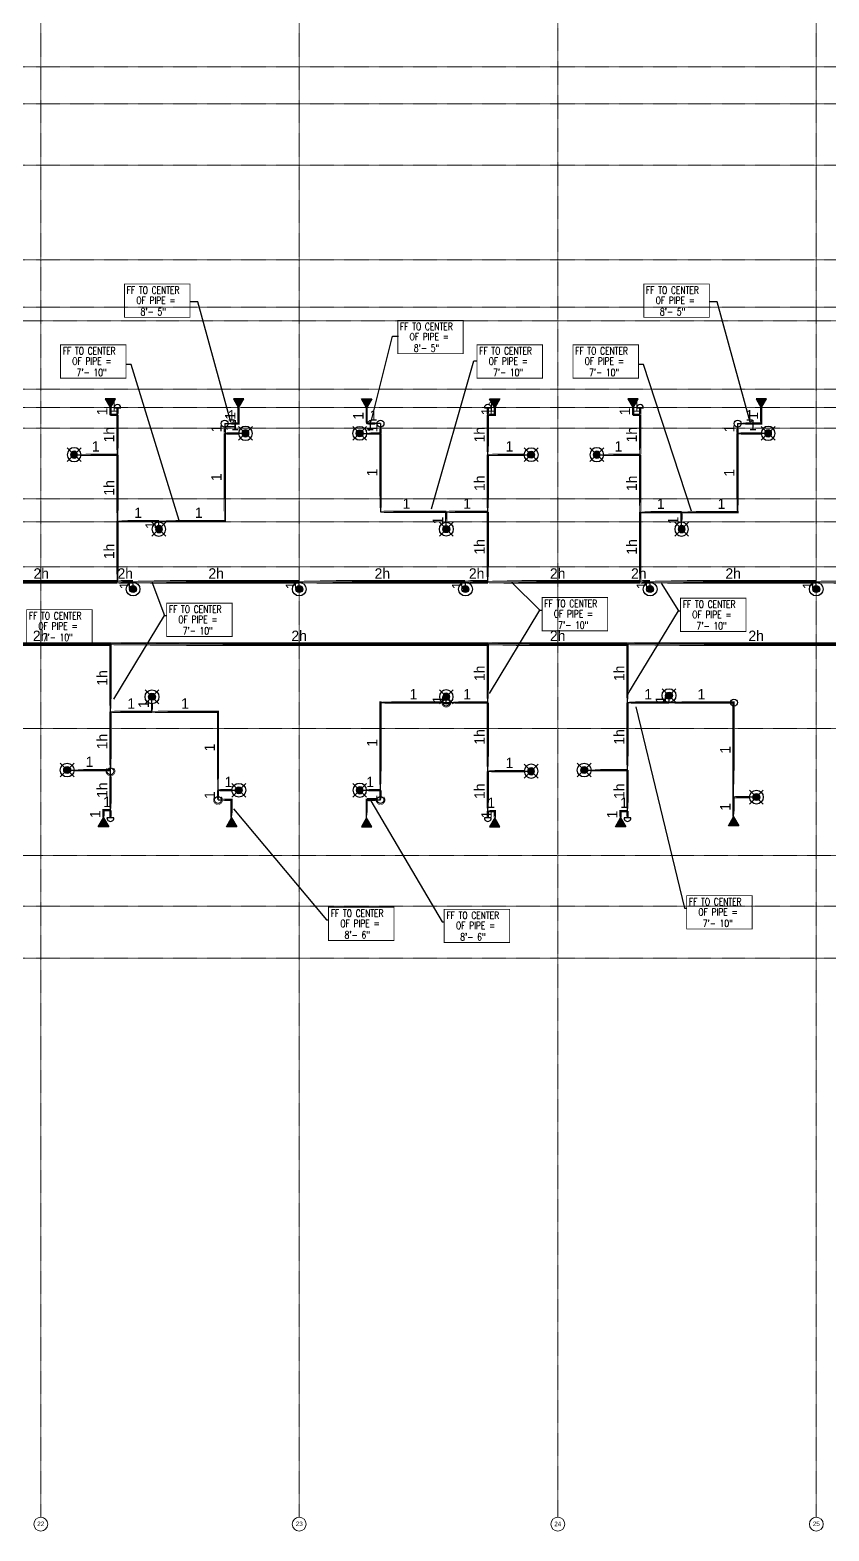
# Model space of a CAD drawing. Header units: inches. Extents: x -3679 to 241, y -496 to 4543.
# Drawn here: x -1469 to -777, y -496 to 804 of the extents above; entities that cross this region are included whole.
import ezdxf
from ezdxf.enums import TextEntityAlignment as Align

# ---------------------------------------------------------------- set-up
doc = ezdxf.new("R2010")
doc.units = ezdxf.units.IN
doc.header["$MEASUREMENT"] = 0
doc.linetypes.add('Grid Line', pattern=[0.875, 0.5, -0.125, 0.125, -0.125])
for name, color, linetype in [('Coordination', 1, 'Continuous'), ('headdn', 7, 'Continuous'), ('PIPEBL', 4, 'Continuous'), ('pipemn', 6, 'Continuous'), ('PIPESPC', 7, 'Continuous'), ('spk-cap', 7, 'Continuous'), ('spk-piperise', 7, 'Continuous'), ('TIDYPIPE', 7, 'Continuous')]:
    doc.layers.add(name, color=color, linetype=linetype)
doc.layers.add('S-GRID', color=1, linetype='Continuous', lineweight=9)
doc.layers.add('S-GRID-IDEN', color=1, linetype='Continuous', lineweight=13)
doc.styles.add('Arial', font='arial.ttf', dxfattribs={"height": 3.934132})
doc.styles.add('PDA1', font='ROMAND', dxfattribs={"width": 0.755})
doc.styles.add('PIPE', font='PIPE.SHX')
doc.dimstyles.get("Standard").update_dxf_attribs({"dimtxt": 0.18, "dimasz": 0.18, "dimexe": 0.18, "dimexo": 0.0625, "dimgap": 0.09, "dimtad": 0, "dimtih": 1, "dimtoh": 1, "dimdec": 4, "dimzin": 0, "dimdsep": 46, "dimtxsty": 'Standard', "dimcen": 0.09, "dimadec": 0, "dimazin": 0, "dimtfac": 1, "dimtdec": 4, "dimtofl": 0, "dimtmove": 0, "dimatfit": 3, "dimfxl": 1, "dimtolj": 1, "dimtzin": 0, "dimarcsym": 0})

# ---------------------------------------------------------------- blocks, each defined once
blk = doc.blocks.new('Grid - 3_16_-139788-MAIN LEVEL')
at = {"layer": 'S-GRID-IDEN'}
blk.add_circle((0, 0), 0.188, dxfattribs=at)
blk = doc.blocks.new('dpend1')
for radius in [6, 3]:
    blk.add_circle((0, 0), radius)
for points in [[(0, 3), (-2.5, -1.6), (-2.6, 1.4)], [(0, 3), (-2.5, -1.6), (2.5, -1.6)], [(2.5, -1.6), (0, 3), (2.6, 1.5)], [(2.5, -1.6), (-2.5, -1.6), (0, -3)]]:
    blk.add_solid(points)
blk = doc.blocks.new('side2')
for p, q in [((0, 0), (7.8, 4.5)), ((7.8, -4.5), (0, 0)), ((7.8, 4.5), (7.8, -4.5))]:
    blk.add_line(p, q)
blk.add_solid([(7.8, -4.5), (0, 0), (7.8, 4.5)])
blk = doc.blocks.new('dpend2')
for p, q in [((-6, -6), (6, 6)), ((6, -6), (-6, 6))]:
    blk.add_line(p, q)
for radius in [6, 3]:
    blk.add_circle((0, 0), radius)
for points in [[(0, 0), (-3, 0), (-2.1, 2.1)], [(0, 0), (-3, 0), (-2.1, -2.1)], [(0, 0), (0, 3), (-2.1, 2.1)], [(0, 0), (0, -3), (-2.1, -2.1)], [(0, 0), (0, 3), (2.1, 2.1)], [(0, 0), (3, 0), (2.1, 2.1)], [(0, 0), (3, 0), (2.1, -2.1)], [(0, 0), (0, -3), (2.1, -2.1)]]:
    blk.add_solid(points)
blk = doc.blocks.new('PIPESPC')
at = {"layer": 'PIPESPC', "style": 'PIPE', "width": 0.9}
blk.add_attdef('SIZE', text='', height=9, dxfattribs=at).set_placement((0, 4), align=Align.CENTER)
at = {"layer": 'PIPESPC', "style": 'PIPE', "flags": 1}
blk.add_attdef('SCHED', (25.3, 3.9), '', height=9, dxfattribs=at)
blk = doc.blocks.new('rise')
blk.add_circle((0, 0), 3)
blk = doc.blocks.new('CAP')
blk.add_line((0, 3), (0, -3))
blk.add_arc((0, 0), 3, 270, 90)
blk = doc.blocks.new('vvvvvvvvbbbbbbbbb')
at = {"layer": 'Coordination', "const_width": 0.75}
blk.add_lwpolyline([(7434, 1945.5), (7434, 1916.6), (7490.7, 1916.6), (7490.7, 1945.5), (7434, 1945.5)], dxfattribs=at)
at = {"layer": 'Coordination', "style": 'PDA1', "width": 0.755}
for s, p in [('FF TO CENTER', (7435.9, 1937)), ('OF PIPE = ', (7444.2, 1928.2)), ('8\'- 5"', (7447.9, 1918.3))]:
    blk.add_text(s, height=6.3, dxfattribs=at).set_placement(p)
blk = doc.blocks.new('vvvvbbbbbbbb')
at = {"layer": 'Coordination', "const_width": 0.75}
blk.add_lwpolyline([(2834.9, 1670), (2834.9, 1641.1), (2891.6, 1641.1), (2891.6, 1670), (2834.9, 1670)], dxfattribs=at)
at = {"layer": 'Coordination', "style": 'PDA1', "width": 0.755}
for s, p in [('FF TO CENTER', (2836.8, 1661.6)), ('OF PIPE = ', (2845, 1652.7)), ('7\'- 10"', (2848.8, 1642.9))]:
    blk.add_text(s, height=6.3, dxfattribs=at).set_placement(p)
blk = doc.blocks.new('sssssssssss')
at = {"layer": 'Coordination', "const_width": 0.75}
blk.add_lwpolyline([(7348, 1461.7), (7348, 1432.9), (7404.7, 1432.9), (7404.7, 1461.7), (7348, 1461.7)], dxfattribs=at)
at = {"layer": 'Coordination', "style": 'PDA1', "width": 0.755}
for s, p in [('FF TO CENTER', (7349.9, 1453.3)), ('OF PIPE = ', (7358.2, 1444.5)), ('8\'- 6"', (7361.9, 1434.6))]:
    blk.add_text(s, height=6.3, dxfattribs=at).set_placement(p)
blk = doc.blocks.new('TIDYRUN')
at = {"const_width": 0.5}
blk.add_lwpolyline([(-2.8, 2.8, -2.414214), (-2.8, -2.8, -1.737895)], format="xyb", dxfattribs=at)

msp = doc.modelspace()

# ---------------------------------------------------------------- linework, layer by layer
at = {"layer": 'PIPEBL', "color": 1}
for p, q in [((-1399.6, 470.6), (-1399.6, 476.6)), ((-1399.6, 470.6), (-1393.6, 470.6)), ((-1393.6, 470.6), (-1393.6, 476.6)), ((-1393.6, 436.1), (-1393.6, 470.6)), ((-1288.6, 476.6), (-1288.6, 463)), ((-1177.6, 476.6), (-1177.6, 463)), ((-1072.6, 470.6), (-1072.6, 476.6)), ((-1072.6, 436.1), (-1072.6, 470.6)), ((-1072.6, 470.6), (-1066.6, 470.6)), ((-1066.6, 470.6), (-1066.6, 476.6)), ((-946.7, 470.6), (-946.7, 476.6)), ((-946.7, 470.6), (-940.7, 470.6)), ((-940.7, 470.6), (-940.7, 476.6)), ((-940.7, 436.1), (-940.7, 470.6)), ((-835.7, 476.6), (-835.7, 463)), ((-1300.6, 463), (-1288.6, 463)), ((-1300.6, 463), (-1300.6, 454.6)), ((-1165.6, 463), (-1177.6, 463)), ((-1165.6, 463), (-1165.6, 454.6)), ((-856.2, 463), (-835.7, 463)), ((-856.2, 463), (-856.2, 454.6)), ((-1300.6, 454.6), (-1300.6, 378.6)), ((-1282.6, 454.6), (-1300.6, 454.6)), ((-1183.6, 454.6), (-1165.6, 454.6)), ((-1165.6, 454.6), (-1165.6, 386.6)), ((-856.2, 454.6), (-856.2, 386.4)), ((-829.7, 454.6), (-856.2, 454.6)), ((-1431.1, 436.1), (-1393.6, 436.1)), ((-1393.6, 378.6), (-1393.6, 436.1)), ((-1072.6, 436.1), (-1035.1, 436.1)), ((-1072.6, 386.6), (-1072.6, 436.1)), ((-978.2, 436.1), (-940.7, 436.1)), ((-940.7, 386.4), (-940.7, 436.1)), ((-1393.6, 326), (-1393.6, 378.6)), ((-1393.6, 378.6), (-1357.6, 378.6)), ((-1357.6, 371.6), (-1357.6, 378.6)), ((-1357.6, 378.6), (-1300.6, 378.6)), ((-1165.6, 386.6), (-1108.6, 386.6)), ((-1108.6, 386.6), (-1072.6, 386.6)), ((-1108.6, 371.6), (-1108.6, 386.6)), ((-1072.6, 326), (-1072.6, 386.6)), ((-940.7, 326), (-940.7, 386.4)), ((-940.7, 386.4), (-904.7, 386.4)), ((-904.7, 371.6), (-904.7, 386.4)), ((-904.7, 386.4), (-856.2, 386.4)), ((-1380, 319.7), (-1380, 326)), ((-1236, 319.7), (-1236, 326)), ((-1092, 319.7), (-1092, 326)), ((-932, 319.7), (-932, 326)), ((-788, 319.7), (-788, 326)), ((-1399.6, 213.4), (-1399.6, 272)), ((-1072.6, 221.4), (-1072.6, 272)), ((-951.6, 221.4), (-951.6, 272)), ((-1363.6, 213.4), (-1363.6, 226.4)), ((-1165.6, 221.4), (-1108.6, 221.4)), ((-1165.6, 145.4), (-1165.6, 221.4)), ((-1108.6, 221.4), (-1108.6, 226.4)), ((-1108.6, 221.4), (-1072.6, 221.4)), ((-1072.6, 161.9), (-1072.6, 221.4)), ((-951.6, 162.9), (-951.6, 221.4)), ((-951.6, 221.4), (-915.6, 221.4)), ((-915.6, 221.4), (-915.6, 227.4)), ((-915.6, 221.4), (-859.6, 221.4)), ((-859.6, 139.5), (-859.6, 221.4)), ((-1399.6, 162.9), (-1399.6, 213.4)), ((-1399.6, 213.4), (-1363.6, 213.4)), ((-1363.6, 213.4), (-1306.4, 213.4)), ((-1306.4, 145.4), (-1306.4, 213.4)), ((-1437.1, 162.9), (-1399.6, 162.9)), ((-1399.6, 161.9), (-1399.6, 162.9)), ((-1399.6, 128.1), (-1399.6, 161.9)), ((-1072.6, 127.4), (-1072.6, 161.9)), ((-1072.6, 161.9), (-1035.1, 161.9)), ((-989.1, 162.9), (-951.6, 162.9)), ((-951.6, 127.4), (-951.6, 162.9)), ((-1306.4, 137), (-1306.4, 145.4)), ((-1306.4, 145.4), (-1288.4, 145.4)), ((-1183.6, 145.4), (-1165.6, 145.4)), ((-1165.6, 137), (-1165.6, 145.4)), ((-1306.4, 137), (-1294.6, 137)), ((-1294.6, 121.4), (-1294.6, 137)), ((-1177.6, 121.4), (-1177.6, 137)), ((-1177.6, 137), (-1165.6, 137)), ((-859.6, 122.4), (-859.6, 139.5)), ((-839.9, 139.5), (-859.6, 139.5)), ((-1405.6, 128.1), (-1399.6, 128.1)), ((-1405.6, 121.4), (-1405.6, 128.1)), ((-1399.6, 121.4), (-1399.6, 128.1)), ((-1072.6, 127.4), (-1066.6, 127.4)), ((-1072.6, 127.4), (-1072.6, 121.4)), ((-1066.6, 127.4), (-1066.6, 121.4)), ((-957.6, 127.4), (-951.6, 127.4)), ((-957.6, 127.4), (-957.6, 121.4)), ((-951.6, 127.4), (-951.6, 121.4))]:
    msp.add_line(p, q, dxfattribs=at)
at = {"layer": 'pipemn', "color": 1}
for p, q in [((-1525.5, 326), (-1393.6, 326)), ((-1393.6, 326), (-1380, 326)), ((-1380, 326), (-1236, 326)), ((-1236, 326), (-1092, 326)), ((-1092, 326), (-1072.6, 326)), ((-1072.6, 326), (-940.7, 326)), ((-940.7, 326), (-932, 326)), ((-932, 326), (-788, 326)), ((-788, 326), (-644, 326)), ((-1399.6, 272), (-1520.6, 272)), ((-1072.6, 272), (-1399.6, 272)), ((-951.6, 272), (-1072.6, 272)), ((-728.5, 272), (-951.6, 272))]:
    msp.add_line(p, q, dxfattribs=at)
at = {"layer": 'S-GRID', "linetype": 'Grid Line'}
for p, q in [((-3666.4, 772), (228, 772)), ((-3666.4, 740), (228, 740)), ((-3666.4, 687), (228, 687)), ((-3666.4, 605), (228, 605)), ((-3666.4, 564), (228, 564)), ((228, 552), (-3666.4, 552)), ((-3666.4, 493), (228, 493)), ((-3666.4, 477), (228, 477)), ((-3666.4, 459), (228, 459)), ((-3666.4, 398), (228, 398)), ((-3666.4, 378), (228, 378)), ((-3666.4, 339), (226, 339)), ((228, 273), (-3666.4, 273)), ((228, 199), (-3666.4, 199)), ((228, 89), (-3666.4, 89)), ((-3666.4, 45), (228, 45)), ((-3666.4, 0), (228, 0))]:
    msp.add_line(p, q, dxfattribs=at)
at = {"layer": 'TIDYPIPE', "color": 1}
for points, const_width in [([(-1400.6, 470.6), (-1393.6, 470.6)], 2), ([(-1399.6, 469.6), (-1399.6, 476.6)], 2), ([(-1393.6, 470.6), (-1393.6, 476.6)], 2), ([(-1393.6, 436.1), (-1393.6, 470.6)], 2), ([(-1288.6, 462), (-1288.6, 476.6)], 2), ([(-1177.6, 462), (-1177.6, 476.6)], 2), ([(-1072.6, 470.6), (-1072.6, 476.6)], 2), ([(-1072.6, 436.1), (-1072.6, 470.6)], 2), ([(-1072.6, 470.6), (-1065.6, 470.6)], 2), ([(-1066.6, 469.6), (-1066.6, 476.6)], 2), ([(-947.7, 470.6), (-940.7, 470.6)], 2), ([(-946.7, 469.6), (-946.7, 476.6)], 2), ([(-940.7, 470.6), (-940.7, 476.6)], 2), ([(-940.7, 436.1), (-940.7, 470.6)], 2), ([(-835.7, 462), (-835.7, 476.6)], 2), ([(-1300.6, 454.6), (-1300.6, 458.5)], 2), ([(-1300.6, 377.6), (-1300.6, 454.6)], 2), ([(-1300.6, 454.6), (-1288.6, 454.6)], 2), ([(-1296.1, 463), (-1287.6, 463)], 2), ([(-1178.6, 463), (-1170.1, 463)], 2), ([(-1177.6, 454.6), (-1165.6, 454.6)], 2), ([(-1165.6, 454.6), (-1165.6, 458.5)], 2), ([(-1165.6, 385.6), (-1165.6, 454.6)], 2), ([(-856.2, 454.6), (-856.2, 458.5)], 2), ([(-856.2, 385.4), (-856.2, 454.6)], 2), ([(-856.2, 454.6), (-835.7, 454.6)], 2), ([(-851.7, 463), (-834.7, 463)], 2), ([(-1425.1, 436.1), (-1393.6, 436.1)], 2), ([(-1393.6, 378.6), (-1393.6, 436.1)], 2), ([(-1072.6, 386.6), (-1072.6, 436.1)], 2), ([(-1072.6, 436.1), (-1041.1, 436.1)], 2), ([(-972.2, 436.1), (-940.7, 436.1)], 2), ([(-940.7, 386.4), (-940.7, 436.1)], 2), ([(-1393.6, 326), (-1393.6, 378.6)], 2), ([(-1393.6, 378.6), (-1357.6, 378.6)], 2), ([(-1357.6, 378.6), (-1299.6, 378.6)], 2), ([(-1166.6, 386.6), (-1108.6, 386.6)], 2), ([(-1108.6, 377.6), (-1108.6, 386.6)], 2), ([(-1108.6, 386.6), (-1072.6, 386.6)], 2), ([(-1072.6, 326), (-1072.6, 386.6)], 2), ([(-940.7, 326), (-940.7, 386.4)], 2), ([(-940.7, 386.4), (-904.7, 386.4)], 2), ([(-904.7, 377.6), (-904.7, 386.4)], 2), ([(-904.7, 386.4), (-855.2, 386.4)], 2), ([(-1525.5, 326), (-1393.6, 326)], 3), ([(-1393.6, 326), (-1380, 326)], 3), ([(-1380, 326), (-1236, 326)], 3), ([(-1236, 326), (-1092, 326)], 3), ([(-1092, 326), (-1072.6, 326)], 3), ([(-1072.6, 326), (-940.7, 326)], 3), ([(-940.7, 326), (-932, 326)], 3), ([(-932, 326), (-788, 326)], 3), ([(-788, 326), (-644, 326)], 3), ([(-1520.6, 272), (-1399.6, 272)], 3), ([(-1399.6, 272), (-1072.6, 272)], 3), ([(-1072.6, 272), (-951.6, 272)], 3), ([(-951.6, 272), (-728.5, 272)], 3), ([(-1399.6, 213.4), (-1399.6, 272)], 2), ([(-1072.6, 221.4), (-1072.6, 272)], 2), ([(-951.6, 221.4), (-951.6, 272)], 2), ([(-1363.6, 213.4), (-1363.6, 220.4)], 2), ([(-1166.6, 221.4), (-1113.1, 221.4)], 2), ([(-1165.6, 145.4), (-1165.6, 222.4)], 2), ([(-1104.1, 221.4), (-1072.6, 221.4)], 2), ([(-1072.6, 161.9), (-1072.6, 221.4)], 2), ([(-951.6, 162.9), (-951.6, 221.4)], 2), ([(-951.6, 221.4), (-915.6, 221.4)], 2), ([(-915.6, 221.4), (-858.6, 221.4)], 2), ([(-859.6, 139.5), (-859.6, 222.4)], 2), ([(-1399.6, 162.9), (-1399.6, 213.4)], 2), ([(-1399.6, 213.4), (-1363.6, 213.4)], 2), ([(-1363.6, 213.4), (-1305.4, 213.4)], 2), ([(-1306.4, 145.4), (-1306.4, 214.4)], 2), ([(-1431.1, 162.9), (-1399.6, 162.9)], 2), ([(-1399.6, 128.1), (-1399.6, 157.4)], 2), ([(-1072.6, 127.4), (-1072.6, 161.9)], 2), ([(-1072.6, 161.9), (-1041.1, 161.9)], 2), ([(-983.1, 162.9), (-951.6, 162.9)], 2), ([(-951.6, 127.4), (-951.6, 162.9)], 2), ([(-1306.4, 137), (-1306.4, 145.4)], 2), ([(-1306.4, 145.4), (-1294.4, 145.4)], 2), ([(-1177.6, 145.4), (-1165.6, 145.4)], 2), ([(-1165.6, 137), (-1165.6, 145.4)], 2), ([(-1405.6, 121.4), (-1405.6, 129.1)], 2), ([(-1301.9, 137), (-1293.6, 137)], 2), ([(-1294.6, 121.4), (-1294.6, 138)], 2), ([(-1178.6, 137), (-1170.1, 137)], 2), ([(-1177.6, 121.4), (-1177.6, 138)], 2), ([(-859.6, 122.4), (-859.6, 139.5)], 2), ([(-859.6, 139.5), (-845.9, 139.5)], 2), ([(-1406.6, 128.1), (-1399.6, 128.1)], 2), ([(-1399.6, 121.4), (-1399.6, 128.1)], 2), ([(-1072.6, 121.4), (-1072.6, 127.4)], 2), ([(-1072.6, 127.4), (-1065.6, 127.4)], 2), ([(-1066.6, 121.4), (-1066.6, 128.4)], 2), ([(-958.6, 127.4), (-951.6, 127.4)], 2), ([(-957.6, 121.4), (-957.6, 128.4)], 2), ([(-951.6, 121.4), (-951.6, 127.4)], 2)]:
    msp.add_lwpolyline(points, close=True, dxfattribs=dict(at, const_width=const_width))

# ---------------------------------------------------------------- block references
at = {"layer": 'Coordination', "color": 1}
for p in [(-8821.4, -1361.5), (-8371.4, -1361.5), (-8584.6, -1393)]:
    msp.add_blockref('vvvvvvvvbbbbbbbbb', p, dxfattribs=at)
at = {"layer": 'headdn', "color": 1, "extrusion": (0, 0, -1), "zscale": -1}
for name, p, rotation in [('side2', (1399.6, 476.6), 90), ('side2', (1288.6, 476.6), 90), ('side2', (946.7, 476.6), 90), ('side2', (835.7, 476.6), 90), ('dpend2', (1108.6, 226.4), 180), ('dpend2', (1035.1, 161.9), 180), ('dpend2', (1183.6, 145.4), 180), ('side2', (1177.6, 121.4), 270), ('side2', (1066.6, 121.4), 270)]:
    msp.add_blockref(name, p, dxfattribs=dict(at, rotation=rotation))
at = {"layer": 'headdn', "color": 1}
for name, p, rotation in [('side2', (-1177.6, 476.6), 90), ('side2', (-1066.6, 476.6), 90), ('dpend2', (-1363.6, 226.4), 180), ('dpend2', (-915.6, 227.4), 180), ('dpend2', (-1437.1, 162.9), 180), ('dpend2', (-989.1, 162.9), 180), ('dpend2', (-1288.4, 145.4), 180), ('dpend2', (-839.9, 139.5), 180), ('side2', (-1405.6, 121.4), 270), ('side2', (-1294.6, 121.4), 270), ('side2', (-957.6, 121.4), 270), ('side2', (-859.6, 122.4), 270)]:
    msp.add_blockref(name, p, dxfattribs=dict(at, rotation=rotation))
at = {"layer": 'headdn', "color": 1, "extrusion": (0, 0, -1), "zscale": -1}
for p in [(1282.6, 454.6), (829.7, 454.6), (1431.1, 436.1), (978.2, 436.1), (1357.6, 371.6), (904.7, 371.6)]:
    msp.add_blockref('dpend2', p, dxfattribs=at)
at = {"layer": 'headdn', "color": 1}
for name, p in [('dpend2', (-1183.6, 454.6)), ('dpend2', (-1035.1, 436.1)), ('dpend2', (-1108.6, 371.6)), ('dpend1', (-1380, 319.7)), ('dpend1', (-1236, 319.7)), ('dpend1', (-1092, 319.7)), ('dpend1', (-932, 319.7)), ('dpend1', (-788, 319.7))]:
    msp.add_blockref(name, p, dxfattribs=at)
at = {"layer": 'PIPESPC', "color": 1}
for name, p in [('vvvvbbbbbbbb', (-4277.7, -1138.7)), ('vvvvbbbbbbbb', (-3916.9, -1138.7)), ('vvvvbbbbbbbb', (-3833.7, -1138.7)), ('vvvvbbbbbbbb', (-3860.4, -1357.6)), ('vvvvbbbbbbbb', (-3740.5, -1358.2)), ('vvvvbbbbbbbb', (-4307.1, -1368.2)), ('vvvvbbbbbbbb', (-4185.8, -1362.5)), ('vvvvbbbbbbbb', (-3735.2, -1615.9)), ('sssssssssss', (-8558.6, -1417.6)), ('sssssssssss', (-8458.4, -1419.4))]:
    msp.add_blockref(name, p, dxfattribs=at)
ref = msp.add_blockref('PIPESPC', (-1396.6, 470.6), dxfattribs=at)
ref.add_attrib('SIZE', '1', dxfattribs={"color": 0, "height": 9, "style": 'PIPE'}).set_placement((-1396.6, 470.6), align=Align.BOTTOM_CENTER)
ref = msp.add_blockref('PIPESPC', (-1069.6, 470.6), dxfattribs=at)
ref.add_attrib('SIZE', '1', dxfattribs={"color": 0, "height": 9, "style": 'PIPE'}).set_placement((-1069.6, 470.6), align=Align.BOTTOM_CENTER)
ref = msp.add_blockref('PIPESPC', (-943.7, 470.6), dxfattribs=at)
ref.add_attrib('SIZE', '1', dxfattribs={"color": 0, "height": 9, "style": 'PIPE'}).set_placement((-943.7, 470.6), align=Align.BOTTOM_CENTER)
ref = msp.add_blockref('PIPESPC', (-1399.6, 473.6), dxfattribs=dict(at, rotation=90))
ref.add_attrib('SIZE', '1', dxfattribs={"color": 0, "height": 9, "rotation": 90, "style": 'PIPE'}).set_placement((-1399.6, 473.6), align=Align.BOTTOM_CENTER)
ref = msp.add_blockref('PIPESPC', (-1288.6, 469.8), dxfattribs=dict(at, rotation=90))
ref.add_attrib('SIZE', '1', dxfattribs={"color": 0, "height": 9, "rotation": 90, "style": 'PIPE'}).set_placement((-1288.6, 469.8), align=Align.BOTTOM_CENTER)
ref = msp.add_blockref('PIPESPC', (-1294.6, 463), dxfattribs=at)
ref.add_attrib('SIZE', '1', dxfattribs={"color": 0, "height": 9, "style": 'PIPE'}).set_placement((-1294.6, 463), align=Align.BOTTOM_CENTER)
ref = msp.add_blockref('PIPESPC', (-1177.6, 469.8), dxfattribs=dict(at, rotation=90))
ref.add_attrib('SIZE', '1', dxfattribs={"color": 0, "height": 9, "rotation": 90, "style": 'PIPE'}).set_placement((-1177.6, 469.8), align=Align.BOTTOM_CENTER)
ref = msp.add_blockref('PIPESPC', (-1171.6, 463), dxfattribs=at)
ref.add_attrib('SIZE', '1', dxfattribs={"color": 0, "height": 9, "style": 'PIPE'}).set_placement((-1171.6, 463), align=Align.BOTTOM_CENTER)
ref = msp.add_blockref('PIPESPC', (-1066.6, 473.6), dxfattribs=dict(at, rotation=90))
ref.add_attrib('SIZE', '1', dxfattribs={"color": 0, "height": 9, "rotation": 90, "style": 'PIPE'}).set_placement((-1066.6, 473.6), align=Align.BOTTOM_CENTER)
ref = msp.add_blockref('PIPESPC', (-946.7, 473.6), dxfattribs=dict(at, rotation=90))
ref.add_attrib('SIZE', '1', dxfattribs={"color": 0, "height": 9, "rotation": 90, "style": 'PIPE'}).set_placement((-946.7, 473.6), align=Align.BOTTOM_CENTER)
ref = msp.add_blockref('PIPESPC', (-846, 463), dxfattribs=at)
ref.add_attrib('SIZE', '1', dxfattribs={"color": 0, "height": 9, "style": 'PIPE'}).set_placement((-846, 463), align=Align.BOTTOM_CENTER)
ref = msp.add_blockref('PIPESPC', (-835.7, 469.8), dxfattribs=dict(at, rotation=90))
ref.add_attrib('SIZE', '1', dxfattribs={"color": 0, "height": 9, "rotation": 90, "style": 'PIPE'}).set_placement((-835.7, 469.8), align=Align.BOTTOM_CENTER)
ref = msp.add_blockref('PIPESPC', (-1393.6, 453.4), dxfattribs=dict(at, rotation=90))
ref.add_attrib('SIZE', '1h', dxfattribs={"color": 0, "height": 9, "rotation": 90, "style": 'PIPE'}).set_placement((-1393.6, 453.4), align=Align.BOTTOM_CENTER)
ref = msp.add_blockref('PIPESPC', (-1300.6, 458.8), dxfattribs=dict(at, rotation=90))
ref.add_attrib('SIZE', '1', dxfattribs={"color": 0, "height": 9, "rotation": 90, "style": 'PIPE'}).set_placement((-1300.6, 458.8), align=Align.BOTTOM_CENTER)
ref = msp.add_blockref('PIPESPC', (-1288.6, 460.1), dxfattribs=dict(at, rotation=90))
ref.add_attrib('SIZE', '1', dxfattribs={"color": 0, "height": 9, "rotation": 90, "style": 'PIPE'}).set_placement((-1288.6, 460.1), align=Align.BOTTOM_CENTER)
ref = msp.add_blockref('PIPESPC', (-1291.6, 454.6), dxfattribs=at)
ref.add_attrib('SIZE', '1', dxfattribs={"color": 0, "height": 9, "style": 'PIPE'}).set_placement((-1291.6, 454.6), align=Align.BOTTOM_CENTER)
ref = msp.add_blockref('PIPESPC', (-1165.6, 458.8), dxfattribs=dict(at, rotation=90))
ref.add_attrib('SIZE', '1', dxfattribs={"color": 0, "height": 9, "rotation": 90, "style": 'PIPE'}).set_placement((-1165.6, 458.8), align=Align.BOTTOM_CENTER)
ref = msp.add_blockref('PIPESPC', (-1174.6, 454.6), dxfattribs=at)
ref.add_attrib('SIZE', '1', dxfattribs={"color": 0, "height": 9, "style": 'PIPE'}).set_placement((-1174.6, 454.6), align=Align.BOTTOM_CENTER)
ref = msp.add_blockref('PIPESPC', (-1072.6, 453.4), dxfattribs=dict(at, rotation=90))
ref.add_attrib('SIZE', '1h', dxfattribs={"color": 0, "height": 9, "rotation": 90, "style": 'PIPE'}).set_placement((-1072.6, 453.4), align=Align.BOTTOM_CENTER)
ref = msp.add_blockref('PIPESPC', (-940.7, 453.4), dxfattribs=dict(at, rotation=90))
ref.add_attrib('SIZE', '1h', dxfattribs={"color": 0, "height": 9, "rotation": 90, "style": 'PIPE'}).set_placement((-940.7, 453.4), align=Align.BOTTOM_CENTER)
ref = msp.add_blockref('PIPESPC', (-856.2, 458.8), dxfattribs=dict(at, rotation=90.00000000000622))
ref.add_attrib('SIZE', '1', dxfattribs={"color": 0, "height": 9, "rotation": 90, "style": 'PIPE'}).set_placement((-856.2, 458.8), align=Align.BOTTOM_CENTER)
ref = msp.add_blockref('PIPESPC', (-843, 454.6), dxfattribs=at)
ref.add_attrib('SIZE', '1', dxfattribs={"color": 0, "height": 9, "style": 'PIPE'}).set_placement((-843, 454.6), align=Align.BOTTOM_CENTER)
ref = msp.add_blockref('PIPESPC', (-1412.4, 436.1), dxfattribs=at)
ref.add_attrib('SIZE', '1', dxfattribs={"color": 0, "height": 9, "style": 'PIPE'}).set_placement((-1412.4, 436.1), align=Align.BOTTOM_CENTER)
ref = msp.add_blockref('PIPESPC', (-1053.9, 436.1), dxfattribs=at)
ref.add_attrib('SIZE', '1', dxfattribs={"color": 0, "height": 9, "style": 'PIPE'}).set_placement((-1053.9, 436.1), align=Align.BOTTOM_CENTER)
ref = msp.add_blockref('PIPESPC', (-959.5, 436.1), dxfattribs=at)
ref.add_attrib('SIZE', '1', dxfattribs={"color": 0, "height": 9, "style": 'PIPE'}).set_placement((-959.5, 436.1), align=Align.BOTTOM_CENTER)
ref = msp.add_blockref('PIPESPC', (-1300.6, 416.6), dxfattribs=dict(at, rotation=90))
ref.add_attrib('SIZE', '1', dxfattribs={"color": 0, "height": 9, "rotation": 90, "style": 'PIPE'}).set_placement((-1300.6, 416.6), align=Align.BOTTOM_CENTER)
ref = msp.add_blockref('PIPESPC', (-1165.6, 420.6), dxfattribs=dict(at, rotation=90))
ref.add_attrib('SIZE', '1', dxfattribs={"color": 0, "height": 9, "rotation": 90, "style": 'PIPE'}).set_placement((-1165.6, 420.6), align=Align.BOTTOM_CENTER)
ref = msp.add_blockref('PIPESPC', (-1072.6, 411.4), dxfattribs=dict(at, rotation=90))
ref.add_attrib('SIZE', '1h', dxfattribs={"color": 0, "height": 9, "rotation": 90, "style": 'PIPE'}).set_placement((-1072.6, 411.4), align=Align.BOTTOM_CENTER)
ref = msp.add_blockref('PIPESPC', (-940.7, 411.3), dxfattribs=dict(at, rotation=89.99999999999821))
ref.add_attrib('SIZE', '1h', dxfattribs={"color": 0, "height": 9, "rotation": 90, "style": 'PIPE'}).set_placement((-940.7, 411.3), align=Align.BOTTOM_CENTER)
ref = msp.add_blockref('PIPESPC', (-856.2, 420.5), dxfattribs=dict(at, rotation=89.99999999999925))
ref.add_attrib('SIZE', '1', dxfattribs={"color": 0, "height": 9, "rotation": 90, "style": 'PIPE'}).set_placement((-856.2, 420.5), align=Align.BOTTOM_CENTER)
ref = msp.add_blockref('PIPESPC', (-1393.6, 407.4), dxfattribs=dict(at, rotation=89.99999999999821))
ref.add_attrib('SIZE', '1h', dxfattribs={"color": 0, "height": 9, "rotation": 90, "style": 'PIPE'}).set_placement((-1393.6, 407.4), align=Align.BOTTOM_CENTER)
ref = msp.add_blockref('PIPESPC', (-1375.6, 378.6), dxfattribs=at)
ref.add_attrib('SIZE', '1', dxfattribs={"color": 0, "height": 9, "style": 'PIPE'}).set_placement((-1375.6, 378.6), align=Align.BOTTOM_CENTER)
ref = msp.add_blockref('PIPESPC', (-1323.1, 378.6), dxfattribs=at)
ref.add_attrib('SIZE', '1', dxfattribs={"color": 0, "height": 9, "style": 'PIPE'}).set_placement((-1323.1, 378.6), align=Align.BOTTOM_CENTER)
ref = msp.add_blockref('PIPESPC', (-1143.1, 386.6), dxfattribs=at)
ref.add_attrib('SIZE', '1', dxfattribs={"color": 0, "height": 9, "style": 'PIPE'}).set_placement((-1143.1, 386.6), align=Align.BOTTOM_CENTER)
ref = msp.add_blockref('PIPESPC', (-1090.6, 386.6), dxfattribs=at)
ref.add_attrib('SIZE', '1', dxfattribs={"color": 0, "height": 9, "style": 'PIPE'}).set_placement((-1090.6, 386.6), align=Align.BOTTOM_CENTER)
ref = msp.add_blockref('PIPESPC', (-922.7, 386.4), dxfattribs=at)
ref.add_attrib('SIZE', '1', dxfattribs={"color": 0, "height": 9, "style": 'PIPE'}).set_placement((-922.7, 386.4), align=Align.BOTTOM_CENTER)
ref = msp.add_blockref('PIPESPC', (-870.2, 386.4), dxfattribs=at)
ref.add_attrib('SIZE', '1', dxfattribs={"color": 0, "height": 9, "style": 'PIPE'}).set_placement((-870.2, 386.4), align=Align.BOTTOM_CENTER)
ref = msp.add_blockref('PIPESPC', (-1357.6, 375.1), dxfattribs=dict(at, rotation=90))
ref.add_attrib('SIZE', '1', dxfattribs={"color": 0, "height": 9, "rotation": 90, "style": 'PIPE'}).set_placement((-1357.6, 375.1), align=Align.BOTTOM_CENTER)
ref = msp.add_blockref('PIPESPC', (-1108.6, 379.1), dxfattribs=dict(at, rotation=90))
ref.add_attrib('SIZE', '1', dxfattribs={"color": 0, "height": 9, "rotation": 90, "style": 'PIPE'}).set_placement((-1108.6, 379.1), align=Align.BOTTOM_CENTER)
ref = msp.add_blockref('PIPESPC', (-904.7, 379), dxfattribs=dict(at, rotation=90))
ref.add_attrib('SIZE', '1', dxfattribs={"color": 0, "height": 9, "rotation": 90, "style": 'PIPE'}).set_placement((-904.7, 379), align=Align.BOTTOM_CENTER)
ref = msp.add_blockref('PIPESPC', (-1393.6, 352.3), dxfattribs=dict(at, rotation=90.00000000000203))
ref.add_attrib('SIZE', '1h', dxfattribs={"color": 0, "height": 9, "rotation": 90, "style": 'PIPE'}).set_placement((-1393.6, 352.3), align=Align.BOTTOM_CENTER)
ref = msp.add_blockref('PIPESPC', (-1072.6, 356.3), dxfattribs=dict(at, rotation=90))
ref.add_attrib('SIZE', '1h', dxfattribs={"color": 0, "height": 9, "rotation": 90, "style": 'PIPE'}).set_placement((-1072.6, 356.3), align=Align.BOTTOM_CENTER)
ref = msp.add_blockref('PIPESPC', (-940.7, 356.2), dxfattribs=dict(at, rotation=90.00000000000203))
ref.add_attrib('SIZE', '1h', dxfattribs={"color": 0, "height": 9, "rotation": 90, "style": 'PIPE'}).set_placement((-940.7, 356.2), align=Align.BOTTOM_CENTER)
ref = msp.add_blockref('PIPESPC', (-1459.6, 326), dxfattribs=at)
ref.add_attrib('SIZE', '2h', dxfattribs={"color": 0, "height": 9, "style": 'PIPE'}).set_placement((-1459.6, 326), align=Align.BOTTOM_CENTER)
ref = msp.add_blockref('PIPESPC', (-1386.8, 326), dxfattribs=at)
ref.add_attrib('SIZE', '2h', dxfattribs={"color": 0, "height": 9, "style": 'PIPE'}).set_placement((-1386.8, 326), align=Align.BOTTOM_CENTER)
ref = msp.add_blockref('PIPESPC', (-1308, 326), dxfattribs=at)
ref.add_attrib('SIZE', '2h', dxfattribs={"color": 0, "height": 9, "style": 'PIPE'}).set_placement((-1308, 326), align=Align.BOTTOM_CENTER)
ref = msp.add_blockref('PIPESPC', (-1164, 326), dxfattribs=at)
ref.add_attrib('SIZE', '2h', dxfattribs={"color": 0, "height": 9, "style": 'PIPE'}).set_placement((-1164, 326), align=Align.BOTTOM_CENTER)
ref = msp.add_blockref('PIPESPC', (-1082.3, 326), dxfattribs=at)
ref.add_attrib('SIZE', '2h', dxfattribs={"color": 0, "height": 9, "style": 'PIPE'}).set_placement((-1082.3, 326), align=Align.BOTTOM_CENTER)
ref = msp.add_blockref('PIPESPC', (-1012.1, 326), dxfattribs=at)
ref.add_attrib('SIZE', '2h', dxfattribs={"color": 0, "height": 9, "style": 'PIPE'}).set_placement((-1012.1, 326), align=Align.BOTTOM_CENTER)
ref = msp.add_blockref('PIPESPC', (-941.8, 326), dxfattribs=at)
ref.add_attrib('SIZE', '2h', dxfattribs={"color": 0, "height": 9, "style": 'PIPE'}).set_placement((-941.8, 326), align=Align.BOTTOM_CENTER)
ref = msp.add_blockref('PIPESPC', (-860, 326), dxfattribs=at)
ref.add_attrib('SIZE', '2h', dxfattribs={"color": 0, "height": 9, "style": 'PIPE'}).set_placement((-860, 326), align=Align.BOTTOM_CENTER)
ref = msp.add_blockref('PIPESPC', (-1380, 322.9), dxfattribs=dict(at, rotation=90))
ref.add_attrib('SIZE', '1', dxfattribs={"color": 0, "height": 9, "rotation": 90, "style": 'PIPE'}).set_placement((-1380, 322.9), align=Align.BOTTOM_CENTER)
ref = msp.add_blockref('PIPESPC', (-1236, 322.9), dxfattribs=dict(at, rotation=90))
ref.add_attrib('SIZE', '1', dxfattribs={"color": 0, "height": 9, "rotation": 90, "style": 'PIPE'}).set_placement((-1236, 322.9), align=Align.BOTTOM_CENTER)
ref = msp.add_blockref('PIPESPC', (-1092, 322.9), dxfattribs=dict(at, rotation=90))
ref.add_attrib('SIZE', '1', dxfattribs={"color": 0, "height": 9, "rotation": 90, "style": 'PIPE'}).set_placement((-1092, 322.9), align=Align.BOTTOM_CENTER)
ref = msp.add_blockref('PIPESPC', (-932, 322.9), dxfattribs=dict(at, rotation=90))
ref.add_attrib('SIZE', '1', dxfattribs={"color": 0, "height": 9, "rotation": 90, "style": 'PIPE'}).set_placement((-932, 322.9), align=Align.BOTTOM_CENTER)
ref = msp.add_blockref('PIPESPC', (-788, 322.9), dxfattribs=dict(at, rotation=89.99999999998334))
ref.add_attrib('SIZE', '1', dxfattribs={"color": 0, "height": 9, "rotation": 90, "style": 'PIPE'}).set_placement((-788, 322.9), align=Align.BOTTOM_CENTER)
ref = msp.add_blockref('PIPESPC', (-1460.1, 272), dxfattribs=at)
ref.add_attrib('SIZE', '2h', dxfattribs={"color": 0, "height": 9, "style": 'PIPE'}).set_placement((-1460.1, 272), align=Align.BOTTOM_CENTER)
ref = msp.add_blockref('PIPESPC', (-1236.1, 272), dxfattribs=at)
ref.add_attrib('SIZE', '2h', dxfattribs={"color": 0, "height": 9, "style": 'PIPE'}).set_placement((-1236.1, 272), align=Align.BOTTOM_CENTER)
ref = msp.add_blockref('PIPESPC', (-1012.1, 272), dxfattribs=at)
ref.add_attrib('SIZE', '2h', dxfattribs={"color": 0, "height": 9, "style": 'PIPE'}).set_placement((-1012.1, 272), align=Align.BOTTOM_CENTER)
ref = msp.add_blockref('PIPESPC', (-840.1, 272), dxfattribs=at)
ref.add_attrib('SIZE', '2h', dxfattribs={"color": 0, "height": 9, "style": 'PIPE'}).set_placement((-840.1, 272), align=Align.BOTTOM_CENTER)
ref = msp.add_blockref('PIPESPC', (-1399.6, 242.7), dxfattribs=dict(at, rotation=90))
ref.add_attrib('SIZE', '1h', dxfattribs={"color": 0, "height": 9, "rotation": 90, "style": 'PIPE'}).set_placement((-1399.6, 242.7), align=Align.BOTTOM_CENTER)
ref = msp.add_blockref('PIPESPC', (-1072.6, 246.7), dxfattribs=dict(at, rotation=90))
ref.add_attrib('SIZE', '1h', dxfattribs={"color": 0, "height": 9, "rotation": 90, "style": 'PIPE'}).set_placement((-1072.6, 246.7), align=Align.BOTTOM_CENTER)
ref = msp.add_blockref('PIPESPC', (-951.6, 246.7), dxfattribs=dict(at, rotation=90))
ref.add_attrib('SIZE', '1h', dxfattribs={"color": 0, "height": 9, "rotation": 90, "style": 'PIPE'}).set_placement((-951.6, 246.7), align=Align.BOTTOM_CENTER)
ref = msp.add_blockref('PIPESPC', (-1381.6, 213.4), dxfattribs=at)
ref.add_attrib('SIZE', '1', dxfattribs={"color": 0, "height": 9, "style": 'PIPE'}).set_placement((-1381.6, 213.4), align=Align.BOTTOM_CENTER)
ref = msp.add_blockref('PIPESPC', (-1363.6, 219.9), dxfattribs=dict(at, rotation=90))
ref.add_attrib('SIZE', '1', dxfattribs={"color": 0, "height": 9, "rotation": 90, "style": 'PIPE'}).set_placement((-1363.6, 219.9), align=Align.BOTTOM_CENTER)
ref = msp.add_blockref('PIPESPC', (-1335, 213.4), dxfattribs=at)
ref.add_attrib('SIZE', '1', dxfattribs={"color": 0, "height": 9, "style": 'PIPE'}).set_placement((-1335, 213.4), align=Align.BOTTOM_CENTER)
ref = msp.add_blockref('PIPESPC', (-1137.1, 221.4), dxfattribs=at)
ref.add_attrib('SIZE', '1', dxfattribs={"color": 0, "height": 9, "style": 'PIPE'}).set_placement((-1137.1, 221.4), align=Align.BOTTOM_CENTER)
ref = msp.add_blockref('PIPESPC', (-1108.6, 223.9), dxfattribs=dict(at, rotation=90))
ref.add_attrib('SIZE', '1', dxfattribs={"color": 0, "height": 9, "rotation": 90, "style": 'PIPE'}).set_placement((-1108.6, 223.9), align=Align.BOTTOM_CENTER)
ref = msp.add_blockref('PIPESPC', (-1090.6, 221.4), dxfattribs=at)
ref.add_attrib('SIZE', '1', dxfattribs={"color": 0, "height": 9, "style": 'PIPE'}).set_placement((-1090.6, 221.4), align=Align.BOTTOM_CENTER)
ref = msp.add_blockref('PIPESPC', (-933.6, 221.4), dxfattribs=at)
ref.add_attrib('SIZE', '1', dxfattribs={"color": 0, "height": 9, "style": 'PIPE'}).set_placement((-933.6, 221.4), align=Align.BOTTOM_CENTER)
ref = msp.add_blockref('PIPESPC', (-915.6, 223.9), dxfattribs=dict(at, rotation=90))
ref.add_attrib('SIZE', '1', dxfattribs={"color": 0, "height": 9, "rotation": 90, "style": 'PIPE'}).set_placement((-915.6, 223.9), align=Align.BOTTOM_CENTER)
ref = msp.add_blockref('PIPESPC', (-887.6, 221.4), dxfattribs=at)
ref.add_attrib('SIZE', '1', dxfattribs={"color": 0, "height": 9, "style": 'PIPE'}).set_placement((-887.6, 221.4), align=Align.BOTTOM_CENTER)
ref = msp.add_blockref('PIPESPC', (-1072.6, 191.6), dxfattribs=dict(at, rotation=90))
ref.add_attrib('SIZE', '1h', dxfattribs={"color": 0, "height": 9, "rotation": 90, "style": 'PIPE'}).set_placement((-1072.6, 191.6), align=Align.BOTTOM_CENTER)
ref = msp.add_blockref('PIPESPC', (-951.6, 191.6), dxfattribs=dict(at, rotation=90))
ref.add_attrib('SIZE', '1h', dxfattribs={"color": 0, "height": 9, "rotation": 90, "style": 'PIPE'}).set_placement((-951.6, 191.6), align=Align.BOTTOM_CENTER)
ref = msp.add_blockref('PIPESPC', (-1399.6, 187.6), dxfattribs=dict(at, rotation=90))
ref.add_attrib('SIZE', '1h', dxfattribs={"color": 0, "height": 9, "rotation": 90, "style": 'PIPE'}).set_placement((-1399.6, 187.6), align=Align.BOTTOM_CENTER)
ref = msp.add_blockref('PIPESPC', (-1306.4, 182.4), dxfattribs=dict(at, rotation=90))
ref.add_attrib('SIZE', '1', dxfattribs={"color": 0, "height": 9, "rotation": 90, "style": 'PIPE'}).set_placement((-1306.4, 182.4), align=Align.BOTTOM_CENTER)
ref = msp.add_blockref('PIPESPC', (-1165.6, 186.4), dxfattribs=dict(at, rotation=90))
ref.add_attrib('SIZE', '1', dxfattribs={"color": 0, "height": 9, "rotation": 90, "style": 'PIPE'}).set_placement((-1165.6, 186.4), align=Align.BOTTOM_CENTER)
ref = msp.add_blockref('PIPESPC', (-859.6, 180.5), dxfattribs=dict(at, rotation=90))
ref.add_attrib('SIZE', '1', dxfattribs={"color": 0, "height": 9, "rotation": 90, "style": 'PIPE'}).set_placement((-859.6, 180.5), align=Align.BOTTOM_CENTER)
ref = msp.add_blockref('PIPESPC', (-1417.7, 162.9), dxfattribs=at)
ref.add_attrib('SIZE', '1', dxfattribs={"color": 0, "height": 9, "style": 'PIPE'}).set_placement((-1417.7, 162.9), align=Align.BOTTOM_CENTER)
ref = msp.add_blockref('PIPESPC', (-1053.9, 161.9), dxfattribs=at)
ref.add_attrib('SIZE', '1', dxfattribs={"color": 0, "height": 9, "style": 'PIPE'}).set_placement((-1053.9, 161.9), align=Align.BOTTOM_CENTER)
ref = msp.add_blockref('PIPESPC', (-1297.3, 145.4), dxfattribs=at)
ref.add_attrib('SIZE', '1', dxfattribs={"color": 0, "height": 9, "style": 'PIPE'}).set_placement((-1297.3, 145.4), align=Align.BOTTOM_CENTER)
ref = msp.add_blockref('PIPESPC', (-1174.6, 145.4), dxfattribs=at)
ref.add_attrib('SIZE', '1', dxfattribs={"color": 0, "height": 9, "style": 'PIPE'}).set_placement((-1174.6, 145.4), align=Align.BOTTOM_CENTER)
ref = msp.add_blockref('PIPESPC', (-1399.6, 145.5), dxfattribs=dict(at, rotation=90))
ref.add_attrib('SIZE', '1h', dxfattribs={"color": 0, "height": 9, "rotation": 90, "style": 'PIPE'}).set_placement((-1399.6, 145.5), align=Align.BOTTOM_CENTER)
ref = msp.add_blockref('PIPESPC', (-1306.4, 141.2), dxfattribs=dict(at, rotation=90))
ref.add_attrib('SIZE', '1', dxfattribs={"color": 0, "height": 9, "rotation": 90, "style": 'PIPE'}).set_placement((-1306.4, 141.2), align=Align.BOTTOM_CENTER)
ref = msp.add_blockref('PIPESPC', (-1072.6, 144.6), dxfattribs=dict(at, rotation=90))
ref.add_attrib('SIZE', '1h', dxfattribs={"color": 0, "height": 9, "rotation": 90, "style": 'PIPE'}).set_placement((-1072.6, 144.6), align=Align.BOTTOM_CENTER)
ref = msp.add_blockref('PIPESPC', (-951.6, 144.6), dxfattribs=dict(at, rotation=90))
ref.add_attrib('SIZE', '1h', dxfattribs={"color": 0, "height": 9, "rotation": 90, "style": 'PIPE'}).set_placement((-951.6, 144.6), align=Align.BOTTOM_CENTER)
ref = msp.add_blockref('PIPESPC', (-1402.6, 128.1), dxfattribs=at)
ref.add_attrib('SIZE', '1', dxfattribs={"color": 0, "height": 9, "style": 'PIPE'}).set_placement((-1402.6, 128.1), align=Align.BOTTOM_CENTER)
ref = msp.add_blockref('PIPESPC', (-1165.6, 137.9), dxfattribs=dict(at, rotation=90))
ref.add_attrib('SIZE', '1', dxfattribs={"color": 0, "height": 9, "rotation": 90, "style": 'PIPE'}).set_placement((-1165.6, 137.9), align=Align.BOTTOM_CENTER)
ref = msp.add_blockref('PIPESPC', (-1069.6, 127.4), dxfattribs=at)
ref.add_attrib('SIZE', '1', dxfattribs={"color": 0, "height": 9, "style": 'PIPE'}).set_placement((-1069.6, 127.4), align=Align.BOTTOM_CENTER)
ref = msp.add_blockref('PIPESPC', (-954.6, 127.4), dxfattribs=at)
ref.add_attrib('SIZE', '1', dxfattribs={"color": 0, "height": 9, "style": 'PIPE'}).set_placement((-954.6, 127.4), align=Align.BOTTOM_CENTER)
ref = msp.add_blockref('PIPESPC', (-859.6, 131), dxfattribs=dict(at, rotation=90))
ref.add_attrib('SIZE', '1', dxfattribs={"color": 0, "height": 9, "rotation": 90, "style": 'PIPE'}).set_placement((-859.6, 131), align=Align.BOTTOM_CENTER)
ref = msp.add_blockref('PIPESPC', (-1405.6, 124.7), dxfattribs=dict(at, rotation=90))
ref.add_attrib('SIZE', '1', dxfattribs={"color": 0, "height": 9, "rotation": 90, "style": 'PIPE'}).set_placement((-1405.6, 124.7), align=Align.BOTTOM_CENTER)
ref = msp.add_blockref('PIPESPC', (-1066.6, 124.4), dxfattribs=dict(at, rotation=90))
ref.add_attrib('SIZE', '1', dxfattribs={"color": 0, "height": 9, "rotation": 90, "style": 'PIPE'}).set_placement((-1066.6, 124.4), align=Align.BOTTOM_CENTER)
ref = msp.add_blockref('PIPESPC', (-957.6, 124.4), dxfattribs=dict(at, rotation=90))
ref.add_attrib('SIZE', '1', dxfattribs={"color": 0, "height": 9, "rotation": 90, "style": 'PIPE'}).set_placement((-957.6, 124.4), align=Align.BOTTOM_CENTER)
at = {"layer": 'S-GRID-IDEN', "xscale": 31.99999999999999, "yscale": 31.99999999999999, "zscale": 31.99999999999999, "rotation": 180}
for p in [(-1460, -490.3), (-1236, -490.3), (-788, -490.3)]:
    msp.add_blockref('Grid - 3_16_-139788-MAIN LEVEL', p, dxfattribs=at)
at = {"layer": 'S-GRID-IDEN', "xscale": 31.99999999999999, "yscale": 31.99999999999999, "zscale": 31.99999999999999}
msp.add_blockref('Grid - 3_16_-139788-MAIN LEVEL', (-1012, -490.3), dxfattribs=at)
at = {"layer": 'spk-cap', "color": 1}
for p, rotation in [((-1393.6, 476.6), 90.00000000002773), ((-1072.6, 476.6), 90.00000000002773), ((-940.7, 476.6), 90.00000000002773), ((-1399.6, 121.4), 270.0000000000834), ((-1072.6, 121.4), 270.0000000000834), ((-951.6, 121.4), 270.0000000000834)]:
    msp.add_blockref('CAP', p, dxfattribs=dict(at, rotation=rotation))
at = {"layer": 'spk-piperise', "color": 1}
for p, rotation in [((-1300.6, 463), 90.00000000002773), ((-1165.6, 463), 90.00000000002773), ((-856.2, 463), 180.0000000000556), ((-1108.6, 221.4), 180.0000000000549), ((-1399.6, 161.9), 90.00000000008332), ((-1306.4, 137), 180.0000000000556)]:
    msp.add_blockref('rise', p, dxfattribs=dict(at, rotation=rotation))
for p in [(-859.3, 221.4), (-1165.6, 137)]:
    msp.add_blockref('rise', p, dxfattribs=at)
at = {"layer": 'TIDYPIPE', "color": 1}
for p, rotation in [((-1108.6, 221.4), 270), ((-1399.6, 161.9), 270), ((-1306.4, 137), 270.0000000000186), ((-1165.6, 137), 270.0000000000249)]:
    msp.add_blockref('TIDYRUN', p, dxfattribs=dict(at, rotation=rotation))

# ---------------------------------------------------------------- leaders
at = {"layer": 'Coordination', "color": 1}
for points in [[(-1295.3, 464.2), (-1323.8, 568.4), (-1330.6, 568.4)], [(-845.4, 464.2), (-873.8, 568.4), (-880.7, 568.4)], [(-1173.8, 464.9), (-1155.2, 538.8), (-1150.1, 538.8)], [(-1340.2, 379.1), (-1381.7, 514.3), (-1386, 514.3)], [(-1121.4, 389.3), (-1084.7, 517.4), (-1082.1, 517.4)], [(-896.2, 387.1), (-937.7, 514.3), (-942, 514.3)], [(-1363.8, 325.9), (-1352.8, 296.7), (-1351.1, 296.7)], [(-1052.3, 325.9), (-1027.4, 301.5), (-1025.7, 301.5)], [(-922.3, 324.9), (-907.5, 300.9), (-905.8, 300.9)], [(-1071.3, 229.2), (-1027.4, 301.5), (-1025.7, 301.5)], [(-951.4, 228.6), (-907.5, 300.9), (-905.8, 300.9)], [(-1396.6, 224.3), (-1352.8, 296.7), (-1351.1, 296.7)], [(-944.4, 217.6), (-902.2, 43.2), (-900.4, 43.2)], [(-1173.9, 136.3), (-1112.3, 31.5), (-1110.6, 31.5)], [(-1292.9, 129.3), (-1212.5, 33.3), (-1210.7, 33.3)]]:
    msp.add_leader(points, dimstyle='Standard', dxfattribs=at)

# ---------------------------------------------------------------- next in the draw order: texts
at = {"layer": 'S-GRID-IDEN', "lineweight": 9, "char_height": 3.93, "width": 7.296, "attachment_point": 2, "line_spacing_factor": 0.938532, "style": 'Arial', "bg_fill": 3, "box_fill_scale": 1.25, "bg_fill_color": 0, "bg_fill_transparency": 0}
for s, insert in [('22', (-1460, -488.1)), ('23', (-1236, -488.1)), ('24', (-1012, -488.2)), ('25', (-788, -488.1))]:
    msp.add_mtext(s, dxfattribs=dict(at, insert=insert))

# ---------------------------------------------------------------- next in the draw order: linework, layer by layer
at = {"layer": 'S-GRID', "linetype": 'Grid Line'}
for p, q in [((-1460, 1771.7), (-1460, -484.3)), ((-1236, 1771.7), (-1236, -484.3)), ((-1012, -484.3), (-1012, 1771.7)), ((-788, 1771.7), (-788, -484.3))]:
    msp.add_line(p, q, dxfattribs=at)

doc.saveas('drawing.dxf')
